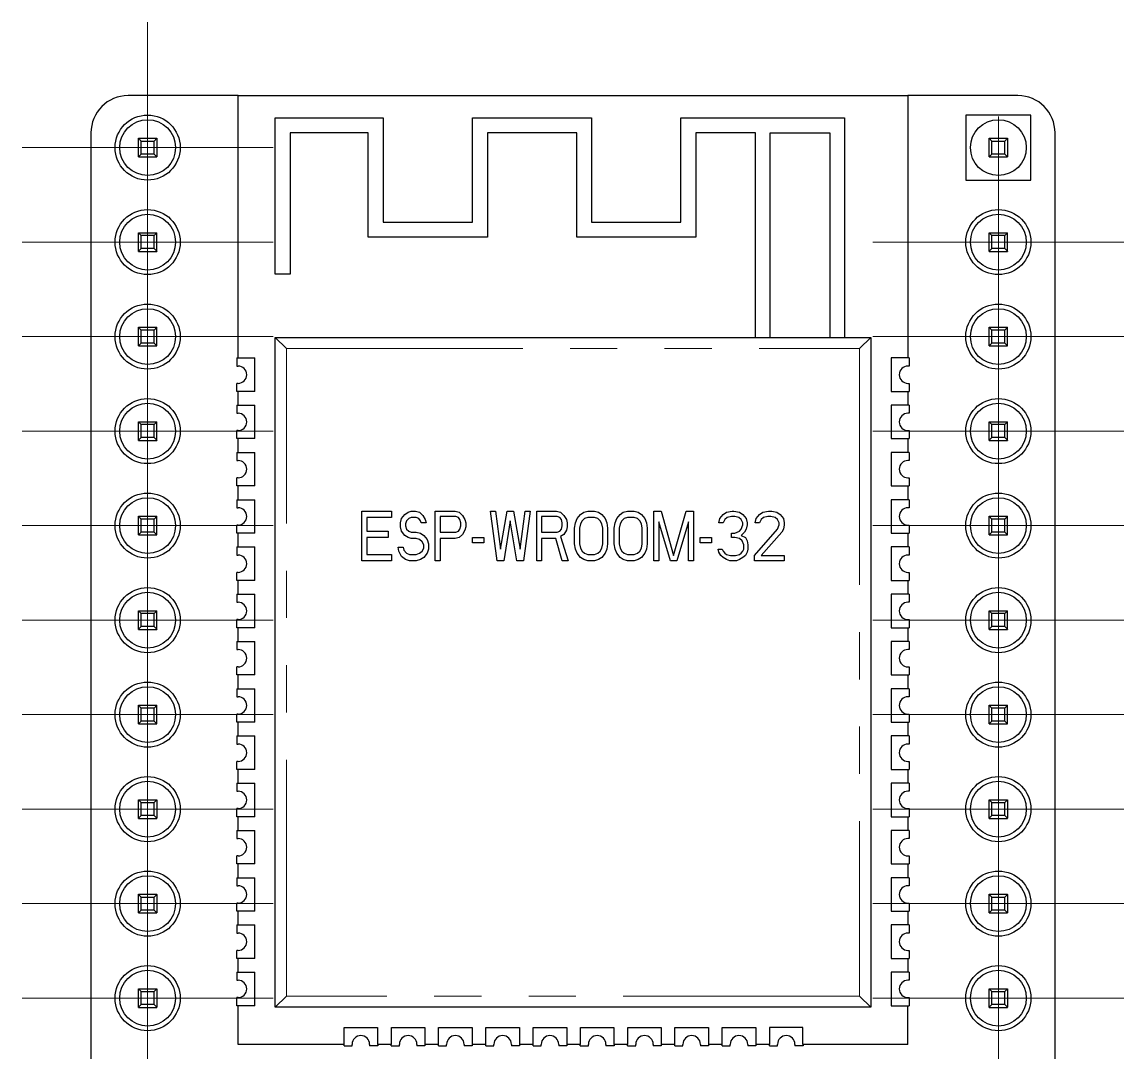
# Model space of a CAD drawing. Header units: millimetres. Extents: x 133.7 to 163.3, y 79.2 to 131.6.
# Drawn here: x 133.69 to 163.31, y 103.93 to 131.63 of the extents above; entities that cross this region are included whole.
import ezdxf

# ---------------------------------------------------------------- set-up
doc = ezdxf.new("R2010")
doc.units = ezdxf.units.MM
doc.linetypes.add('PHANTOM', pattern=[12.7, 6.35, -1.27, 1.27, -1.27, 1.27, -1.27])

# ---------------------------------------------------------------- blocks, each defined once
blk = doc.blocks.new('SW_CENTERMARKSYMBOL_1')
at = {"color": 0, "linetype": 'Continuous', "lineweight": 18}
for p, q in [((0, 2.5), (0, 3.375)), ((0, 0), (0, 2.5)), ((-2.5, 0), (-3.375, 0)), ((0, 0), (-2.5, 0)), ((0, 0), (0, -2.5)), ((0, 0), (2.5, 0)), ((2.5, 0), (3.375, 0)), ((0, -2.5), (0, -3.375))]:
    blk.add_line(p, q, dxfattribs=at)
blk = doc.blocks.new('SW_CENTERMARKSYMBOL_2')
at = {"color": 0, "linetype": 'Continuous', "lineweight": 18}
for p, q in [((0, 2.5), (0, 3.375)), ((0, 0), (0, 2.5)), ((-2.5, 0), (-3.375, 0)), ((0, 0), (-2.5, 0)), ((0, 0), (0, -2.5)), ((0, 0), (2.5, 0)), ((2.5, 0), (3.375, 0)), ((0, -2.5), (0, -3.375))]:
    blk.add_line(p, q, dxfattribs=at)
blk = doc.blocks.new('SW_CENTERMARKSYMBOL_3')
at = {"color": 0, "linetype": 'Continuous', "lineweight": 18}
for p, q in [((0, 2.5), (0, 3.375)), ((0, 0), (0, 2.5)), ((-2.5, 0), (-3.375, 0)), ((0, 0), (-2.5, 0)), ((0, 0), (0, -2.5)), ((0, 0), (2.5, 0)), ((2.5, 0), (3.375, 0)), ((0, -2.5), (0, -3.375))]:
    blk.add_line(p, q, dxfattribs=at)
blk = doc.blocks.new('SW_CENTERMARKSYMBOL_4')
at = {"color": 0, "linetype": 'Continuous', "lineweight": 18}
for p, q in [((0, 2.5), (0, 3.375)), ((0, 0), (0, 2.5)), ((-2.5, 0), (-3.375, 0)), ((0, 0), (-2.5, 0)), ((0, 0), (0, -2.5)), ((0, 0), (2.5, 0)), ((2.5, 0), (3.375, 0)), ((0, -2.5), (0, -3.375))]:
    blk.add_line(p, q, dxfattribs=at)
blk = doc.blocks.new('SW_CENTERMARKSYMBOL_5')
at = {"color": 0, "linetype": 'Continuous', "lineweight": 18}
for p, q in [((0, 2.5), (0, 3.375)), ((0, 0), (0, 2.5)), ((-2.5, 0), (-3.375, 0)), ((0, 0), (-2.5, 0)), ((0, 0), (0, -2.5)), ((0, 0), (2.5, 0)), ((2.5, 0), (3.375, 0)), ((0, -2.5), (0, -3.375))]:
    blk.add_line(p, q, dxfattribs=at)
blk = doc.blocks.new('SW_CENTERMARKSYMBOL_6')
at = {"color": 0, "linetype": 'Continuous', "lineweight": 18}
for p, q in [((0, 2.5), (0, 3.375)), ((0, 0), (0, 2.5)), ((-2.5, 0), (-3.375, 0)), ((0, 0), (-2.5, 0)), ((0, 0), (0, -2.5)), ((0, 0), (2.5, 0)), ((2.5, 0), (3.375, 0)), ((0, -2.5), (0, -3.375))]:
    blk.add_line(p, q, dxfattribs=at)
blk = doc.blocks.new('SW_CENTERMARKSYMBOL_7')
at = {"color": 0, "linetype": 'Continuous', "lineweight": 18}
for p, q in [((0, 2.5), (0, 3.375)), ((0, 0), (0, 2.5)), ((-2.5, 0), (-3.375, 0)), ((0, 0), (-2.5, 0)), ((0, 0), (0, -2.5)), ((0, 0), (2.5, 0)), ((2.5, 0), (3.375, 0)), ((0, -2.5), (0, -3.375))]:
    blk.add_line(p, q, dxfattribs=at)
blk = doc.blocks.new('SW_CENTERMARKSYMBOL_8')
at = {"color": 0, "linetype": 'Continuous', "lineweight": 18}
for p, q in [((0, 2.5), (0, 3.375)), ((0, 0), (0, 2.5)), ((-2.5, 0), (-3.375, 0)), ((0, 0), (-2.5, 0)), ((0, 0), (0, -2.5)), ((0, 0), (2.5, 0)), ((2.5, 0), (3.375, 0)), ((0, -2.5), (0, -3.375))]:
    blk.add_line(p, q, dxfattribs=at)
blk = doc.blocks.new('SW_CENTERMARKSYMBOL_9')
at = {"color": 0, "linetype": 'Continuous', "lineweight": 18}
for p, q in [((0, 2.5), (0, 3.375)), ((0, 0), (0, 2.5)), ((-2.5, 0), (-3.375, 0)), ((0, 0), (-2.5, 0)), ((0, 0), (0, -2.5)), ((0, 0), (2.5, 0)), ((2.5, 0), (3.375, 0)), ((0, -2.5), (0, -3.375))]:
    blk.add_line(p, q, dxfattribs=at)
blk = doc.blocks.new('SW_CENTERMARKSYMBOL_10')
at = {"color": 0, "linetype": 'Continuous', "lineweight": 18}
for p, q in [((0, 2.5), (0, 3.375)), ((0, 0), (0, 2.5)), ((-2.5, 0), (-3.375, 0)), ((0, 0), (-2.5, 0)), ((0, 0), (0, -2.5)), ((0, 0), (2.5, 0)), ((2.5, 0), (3.375, 0)), ((0, -2.5), (0, -3.375))]:
    blk.add_line(p, q, dxfattribs=at)
blk = doc.blocks.new('SW_CENTERMARKSYMBOL_11')
at = {"color": 0, "linetype": 'Continuous', "lineweight": 18}
for p, q in [((0, 2.5), (0, 3.375)), ((0, 0), (0, 2.5)), ((-2.5, 0), (-3.375, 0)), ((0, 0), (-2.5, 0)), ((0, 0), (0, -2.5)), ((0, 0), (2.5, 0)), ((2.5, 0), (3.375, 0)), ((0, -2.5), (0, -3.375))]:
    blk.add_line(p, q, dxfattribs=at)
blk = doc.blocks.new('SW_CENTERMARKSYMBOL_12')
at = {"color": 0, "linetype": 'Continuous', "lineweight": 18}
for p, q in [((0, 2.5), (0, 3.375)), ((0, 0), (0, 2.5)), ((-2.5, 0), (-3.375, 0)), ((0, 0), (-2.5, 0)), ((0, 0), (0, -2.5)), ((0, 0), (2.5, 0)), ((2.5, 0), (3.375, 0)), ((0, -2.5), (0, -3.375))]:
    blk.add_line(p, q, dxfattribs=at)
blk = doc.blocks.new('SW_CENTERMARKSYMBOL_13')
at = {"color": 0, "linetype": 'Continuous', "lineweight": 18}
for p, q in [((0, 2.5), (0, 3.375)), ((0, 0), (0, 2.5)), ((-2.5, 0), (-3.375, 0)), ((0, 0), (-2.5, 0)), ((0, 0), (0, -2.5)), ((0, 0), (2.5, 0)), ((2.5, 0), (3.375, 0)), ((0, -2.5), (0, -3.375))]:
    blk.add_line(p, q, dxfattribs=at)
blk = doc.blocks.new('SW_CENTERMARKSYMBOL_14')
at = {"color": 0, "linetype": 'Continuous', "lineweight": 18}
for p, q in [((0, 2.5), (0, 3.375)), ((0, 0), (0, 2.5)), ((-2.5, 0), (-3.375, 0)), ((0, 0), (-2.5, 0)), ((0, 0), (0, -2.5)), ((0, 0), (2.5, 0)), ((2.5, 0), (3.375, 0)), ((0, -2.5), (0, -3.375))]:
    blk.add_line(p, q, dxfattribs=at)
blk = doc.blocks.new('SW_CENTERMARKSYMBOL_15')
at = {"color": 0, "linetype": 'Continuous', "lineweight": 18}
for p, q in [((0, 2.5), (0, 3.375)), ((0, 0), (0, 2.5)), ((-2.5, 0), (-3.375, 0)), ((0, 0), (-2.5, 0)), ((0, 0), (0, -2.5)), ((0, 0), (2.5, 0)), ((2.5, 0), (3.375, 0)), ((0, -2.5), (0, -3.375))]:
    blk.add_line(p, q, dxfattribs=at)
blk = doc.blocks.new('SW_CENTERMARKSYMBOL_16')
at = {"color": 0, "linetype": 'Continuous', "lineweight": 18}
for p, q in [((0, 2.5), (0, 3.375)), ((0, 0), (0, 2.5)), ((-2.5, 0), (-3.375, 0)), ((0, 0), (-2.5, 0)), ((0, 0), (0, -2.5)), ((0, 0), (2.5, 0)), ((2.5, 0), (3.375, 0)), ((0, -2.5), (0, -3.375))]:
    blk.add_line(p, q, dxfattribs=at)
blk = doc.blocks.new('SW_CENTERMARKSYMBOL_17')
at = {"color": 0, "linetype": 'Continuous', "lineweight": 18}
for p, q in [((0, 2.5), (0, 3.375)), ((0, 0), (0, 2.5)), ((-2.5, 0), (-3.375, 0)), ((0, 0), (-2.5, 0)), ((0, 0), (0, -2.5)), ((0, 0), (2.5, 0)), ((2.5, 0), (3.375, 0)), ((0, -2.5), (0, -3.375))]:
    blk.add_line(p, q, dxfattribs=at)
blk = doc.blocks.new('SW_CENTERMARKSYMBOL_18')
at = {"color": 0, "linetype": 'Continuous', "lineweight": 18}
for p, q in [((0, 2.5), (0, 3.375)), ((0, 0), (0, 2.5)), ((-2.5, 0), (-3.375, 0)), ((0, 0), (-2.5, 0)), ((0, 0), (0, -2.5)), ((0, 0), (2.5, 0)), ((2.5, 0), (3.375, 0)), ((0, -2.5), (0, -3.375))]:
    blk.add_line(p, q, dxfattribs=at)
blk = doc.blocks.new('SW_CENTERMARKSYMBOL_19')
at = {"color": 0, "linetype": 'Continuous', "lineweight": 18}
for p, q in [((0, 2.5), (0, 3.375)), ((0, 0), (0, 2.5)), ((-2.5, 0), (-3.375, 0)), ((0, 0), (-2.5, 0)), ((0, 0), (0, -2.5)), ((0, 0), (2.5, 0)), ((2.5, 0), (3.375, 0)), ((0, -2.5), (0, -3.375))]:
    blk.add_line(p, q, dxfattribs=at)
blk = doc.blocks.new('SW_CENTERMARKSYMBOL_20')
at = {"color": 0, "linetype": 'Continuous', "lineweight": 18}
for p, q in [((0, 2.5), (0, 3.375)), ((0, 0), (0, 2.5)), ((-2.5, 0), (-3.375, 0)), ((0, 0), (-2.5, 0)), ((0, 0), (0, -2.5)), ((0, 0), (2.5, 0)), ((2.5, 0), (3.375, 0)), ((0, -2.5), (0, -3.375))]:
    blk.add_line(p, q, dxfattribs=at)
blk = doc.blocks.new('SW_CENTERMARKSYMBOL_21')
at = {"color": 0, "linetype": 'Continuous', "lineweight": 18}
for p, q in [((0, 2.5), (0, 3.375)), ((0, 0), (0, 2.5)), ((-2.5, 0), (-3.375, 0)), ((0, 0), (-2.5, 0)), ((0, 0), (0, -2.5)), ((0, 0), (2.5, 0)), ((2.5, 0), (3.375, 0)), ((0, -2.5), (0, -3.375))]:
    blk.add_line(p, q, dxfattribs=at)

msp = doc.modelspace()

# ---------------------------------------------------------------- linework, layer by layer
at = {"color": 7, "linetype": 'Continuous', "lineweight": 25}
for p, q in [((139.5, 129.657), (136.546, 129.657)), ((139.5, 129.657), (157.5, 129.657)), ((139.5, 122.607), (139.5, 129.657)), ((160.454, 129.657), (157.5, 129.657)), ((157.5, 129.657), (157.5, 122.607)), ((159.055, 129.135), (159.055, 127.385)), ((160.805, 129.135), (159.055, 129.135)), ((160.805, 127.385), (160.805, 129.135)), ((140.5, 124.857), (140.5, 129.057)), ((140.5, 129.057), (143.4, 129.057)), ((143.4, 129.057), (143.4, 126.257)), ((145.8, 126.257), (145.8, 129.057)), ((145.8, 129.057), (149, 129.057)), ((149, 129.057), (149, 126.257)), ((151.4, 126.257), (151.4, 129.057)), ((151.4, 129.057), (155.8, 129.057)), ((155.8, 129.057), (155.8, 123.157)), ((135.546, 128.657), (135.546, 82.143)), ((136.895, 128.435), (136.82, 128.51)), ((136.82, 128.51), (137.32, 128.51)), ((136.82, 128.013), (136.82, 128.51)), ((137.245, 128.435), (137.32, 128.51)), ((137.32, 128.51), (137.32, 128.013)), ((143, 128.657), (140.9, 128.657)), ((140.9, 128.657), (140.9, 124.857)), ((143, 125.857), (143, 128.657)), ((148.6, 128.657), (146.2, 128.657)), ((146.2, 128.657), (146.2, 125.857)), ((148.6, 125.857), (148.6, 128.657)), ((153.4, 128.657), (151.8, 128.657)), ((151.8, 128.657), (151.8, 125.857)), ((153.4, 123.157), (153.4, 128.657)), ((153.8, 128.657), (155.4, 128.657)), ((153.8, 123.157), (153.8, 128.657)), ((155.4, 128.657), (155.4, 123.157)), ((159.755, 128.435), (159.68, 128.51)), ((159.68, 128.51), (160.18, 128.51)), ((159.68, 128.013), (159.68, 128.51)), ((160.105, 128.435), (160.18, 128.51)), ((160.18, 128.51), (160.18, 128.013)), ((161.454, 82.143), (161.454, 128.657)), ((136.895, 128.435), (137.245, 128.435)), ((136.895, 128.085), (136.895, 128.435)), ((137.245, 128.085), (137.245, 128.435)), ((159.755, 128.085), (159.755, 128.435)), ((159.755, 128.435), (160.105, 128.435)), ((160.105, 128.085), (160.105, 128.435)), ((136.82, 128.013), (136.895, 128.085)), ((136.82, 128.01), (136.82, 128.013)), ((136.82, 128.01), (137.32, 128.01)), ((137.245, 128.085), (136.895, 128.085)), ((137.32, 128.013), (137.245, 128.085)), ((137.32, 128.01), (137.32, 128.013)), ((159.68, 128.013), (159.755, 128.085)), ((159.68, 128.01), (159.68, 128.013)), ((159.68, 128.01), (160.18, 128.01)), ((160.105, 128.085), (159.755, 128.085)), ((160.18, 128.013), (160.105, 128.085)), ((160.18, 128.01), (160.18, 128.013)), ((159.055, 127.385), (160.805, 127.385)), ((143.4, 126.257), (145.8, 126.257)), ((149, 126.257), (151.4, 126.257)), ((136.895, 125.895), (136.82, 125.97)), ((136.82, 125.97), (137.32, 125.97)), ((136.82, 125.473), (136.82, 125.97)), ((137.245, 125.895), (136.895, 125.895)), ((136.895, 125.545), (136.895, 125.895)), ((137.32, 125.97), (137.245, 125.895)), ((137.245, 125.545), (137.245, 125.895)), ((137.32, 125.473), (137.32, 125.97)), ((146.2, 125.857), (143, 125.857)), ((151.8, 125.857), (148.6, 125.857)), ((159.755, 125.895), (159.68, 125.97)), ((159.68, 125.473), (159.68, 125.97)), ((159.68, 125.97), (160.18, 125.97)), ((159.755, 125.545), (159.755, 125.895)), ((160.105, 125.895), (159.755, 125.895)), ((160.18, 125.97), (160.105, 125.895)), ((160.105, 125.545), (160.105, 125.895)), ((160.18, 125.473), (160.18, 125.97)), ((136.895, 125.545), (136.82, 125.473)), ((136.82, 125.47), (136.82, 125.473)), ((136.82, 125.47), (137.32, 125.47)), ((137.245, 125.545), (136.895, 125.545)), ((137.32, 125.473), (137.245, 125.545)), ((137.32, 125.473), (137.32, 125.47)), ((159.755, 125.545), (159.68, 125.473)), ((159.68, 125.47), (159.68, 125.473)), ((159.68, 125.47), (160.18, 125.47)), ((160.105, 125.545), (159.755, 125.545)), ((160.18, 125.473), (160.105, 125.545)), ((160.18, 125.473), (160.18, 125.47)), ((140.9, 124.857), (140.5, 124.857)), ((136.895, 123.355), (136.82, 123.43)), ((136.82, 123.43), (137.32, 123.43)), ((136.82, 122.933), (136.82, 123.43)), ((137.245, 123.355), (136.895, 123.355)), ((136.895, 123.005), (136.895, 123.355)), ((137.32, 123.43), (137.245, 123.355)), ((137.245, 123.005), (137.245, 123.355)), ((137.32, 122.933), (137.32, 123.43)), ((159.755, 123.355), (159.68, 123.43)), ((159.68, 122.933), (159.68, 123.43)), ((159.68, 123.43), (160.18, 123.43)), ((160.105, 123.355), (159.755, 123.355)), ((159.755, 123.005), (159.755, 123.355)), ((160.18, 123.43), (160.105, 123.355)), ((160.105, 123.005), (160.105, 123.355)), ((160.18, 122.933), (160.18, 123.43)), ((136.895, 123.005), (136.82, 122.933)), ((136.82, 122.93), (136.82, 122.933)), ((136.82, 122.93), (137.32, 122.93)), ((137.245, 123.005), (136.895, 123.005)), ((137.32, 122.933), (137.245, 123.005)), ((137.32, 122.933), (137.32, 122.93)), ((140.5, 105.157), (140.5, 123.157)), ((140.5, 123.157), (140.8, 122.857)), ((140.5, 123.157), (156.5, 123.157)), ((156.2, 122.857), (156.5, 123.157)), ((156.5, 123.157), (156.5, 105.157)), ((159.755, 123.005), (159.68, 122.933)), ((159.68, 122.93), (159.68, 122.933)), ((159.68, 122.93), (160.18, 122.93)), ((160.105, 123.005), (159.755, 123.005)), ((160.18, 122.933), (160.105, 123.005)), ((160.18, 122.933), (160.18, 122.93)), ((139.465, 122.607), (139.465, 122.389)), ((139.465, 122.607), (139.95, 122.607)), ((139.95, 121.707), (139.95, 122.607)), ((157.05, 122.607), (157.05, 121.707)), ((157.535, 122.607), (157.05, 122.607)), ((157.535, 122.607), (157.535, 122.389)), ((139.465, 122.389), (139.5, 122.389)), ((157.535, 122.389), (157.5, 122.389)), ((139.5, 121.924), (139.465, 121.924)), ((139.465, 121.707), (139.465, 121.924)), ((139.95, 121.707), (139.465, 121.707)), ((139.5, 121.337), (139.5, 121.707)), ((157.05, 121.707), (157.535, 121.707)), ((157.5, 121.924), (157.535, 121.924)), ((157.5, 121.707), (157.5, 121.337)), ((157.535, 121.924), (157.535, 121.707)), ((139.465, 121.337), (139.465, 121.12)), ((139.465, 121.337), (139.95, 121.337)), ((139.465, 121.12), (139.5, 121.12)), ((139.95, 120.437), (139.95, 121.337)), ((157.05, 121.337), (157.05, 120.437)), ((157.535, 121.337), (157.05, 121.337)), ((157.535, 121.12), (157.5, 121.12)), ((157.535, 121.337), (157.535, 121.12)), ((136.895, 120.815), (136.82, 120.89)), ((136.82, 120.89), (137.32, 120.89)), ((136.82, 120.393), (136.82, 120.89)), ((137.245, 120.815), (136.895, 120.815)), ((136.895, 120.465), (136.895, 120.815)), ((137.32, 120.89), (137.245, 120.815)), ((137.245, 120.465), (137.245, 120.815)), ((137.32, 120.393), (137.32, 120.89)), ((159.755, 120.815), (159.68, 120.89)), ((159.68, 120.89), (160.18, 120.89)), ((159.68, 120.393), (159.68, 120.89)), ((160.105, 120.815), (159.755, 120.815)), ((159.755, 120.465), (159.755, 120.815)), ((160.18, 120.89), (160.105, 120.815)), ((160.105, 120.465), (160.105, 120.815)), ((160.18, 120.393), (160.18, 120.89)), ((139.5, 120.654), (139.465, 120.654)), ((139.465, 120.437), (139.465, 120.654)), ((157.5, 120.654), (157.535, 120.654)), ((157.535, 120.654), (157.535, 120.437)), ((136.895, 120.465), (136.82, 120.393)), ((136.82, 120.39), (136.82, 120.393)), ((136.82, 120.39), (137.32, 120.39)), ((137.245, 120.465), (136.895, 120.465)), ((137.32, 120.393), (137.245, 120.465)), ((137.32, 120.393), (137.32, 120.39)), ((139.95, 120.437), (139.465, 120.437)), ((139.5, 120.067), (139.5, 120.437)), ((157.05, 120.437), (157.535, 120.437)), ((157.5, 120.437), (157.5, 120.067)), ((159.755, 120.465), (159.68, 120.393)), ((159.68, 120.39), (159.68, 120.393)), ((159.68, 120.39), (160.18, 120.39)), ((160.105, 120.465), (159.755, 120.465)), ((160.18, 120.393), (160.105, 120.465)), ((160.18, 120.393), (160.18, 120.39)), ((139.465, 120.067), (139.465, 119.85)), ((139.465, 120.067), (139.95, 120.067)), ((139.95, 119.167), (139.95, 120.067)), ((157.05, 120.067), (157.05, 119.167)), ((157.535, 120.067), (157.05, 120.067)), ((157.535, 120.067), (157.535, 119.85)), ((139.465, 119.85), (139.5, 119.85)), ((157.535, 119.85), (157.5, 119.85)), ((139.5, 119.385), (139.465, 119.385)), ((139.465, 119.167), (139.465, 119.385)), ((157.5, 119.385), (157.535, 119.385)), ((157.535, 119.385), (157.535, 119.167)), ((139.95, 119.167), (139.465, 119.167)), ((139.5, 118.797), (139.5, 119.167)), ((157.05, 119.167), (157.535, 119.167)), ((157.5, 119.167), (157.5, 118.797)), ((139.465, 118.797), (139.95, 118.797)), ((139.465, 118.797), (139.465, 118.579)), ((139.95, 117.897), (139.95, 118.797)), ((157.05, 118.797), (157.05, 117.897)), ((157.535, 118.797), (157.05, 118.797)), ((157.535, 118.797), (157.535, 118.579)), ((139.465, 118.579), (139.5, 118.579)), ((142.825, 118.487), (143.623, 118.487)), ((142.825, 117.157), (142.825, 118.487)), ((143.623, 118.487), (143.623, 118.317)), ((143.978, 118.402), (144.067, 118.459)), ((144.067, 118.459), (144.155, 118.487)), ((144.155, 118.487), (144.266, 118.487)), ((144.266, 118.487), (144.377, 118.459)), ((144.377, 118.459), (144.466, 118.374)), ((144.798, 118.487), (145.33, 118.487)), ((144.798, 117.157), (144.798, 118.487)), ((145.33, 118.487), (145.441, 118.459)), ((145.441, 118.459), (145.53, 118.374)), ((146.283, 118.487), (146.416, 118.487)), ((146.461, 117.157), (146.283, 118.487)), ((146.416, 118.487), (146.549, 117.468)), ((146.549, 117.468), (146.727, 118.487)), ((146.727, 118.487), (146.904, 118.487)), ((146.904, 118.487), (147.081, 117.468)), ((147.081, 117.468), (147.214, 118.487)), ((147.347, 118.487), (147.17, 117.157)), ((147.214, 118.487), (147.347, 118.487)), ((147.525, 118.487), (148.057, 118.487)), ((147.525, 117.157), (147.525, 118.487)), ((148.057, 118.487), (148.168, 118.459)), ((148.168, 118.459), (148.256, 118.374)), ((148.7, 118.402), (148.788, 118.459)), ((148.788, 118.459), (148.899, 118.487)), ((148.899, 118.487), (149.076, 118.487)), ((149.076, 118.487), (149.187, 118.459)), ((149.187, 118.459), (149.276, 118.402)), ((149.764, 118.402), (149.852, 118.459)), ((149.852, 118.459), (149.963, 118.487)), ((149.963, 118.487), (150.14, 118.487)), ((150.14, 118.487), (150.251, 118.459)), ((150.251, 118.459), (150.34, 118.402)), ((150.672, 118.487), (150.872, 118.487)), ((150.672, 117.157), (150.672, 118.487)), ((150.872, 118.487), (151.204, 117.298)), ((151.204, 117.298), (151.537, 118.487)), ((151.537, 118.487), (151.736, 118.487)), ((151.736, 118.487), (151.736, 117.157)), ((152.534, 118.402), (152.623, 118.459)), ((152.623, 118.459), (152.778, 118.487)), ((152.778, 118.487), (152.822, 118.487)), ((152.822, 118.487), (152.978, 118.459)), ((152.978, 118.459), (153.066, 118.402)), ((153.51, 118.402), (153.598, 118.459)), ((153.598, 118.459), (153.753, 118.487)), ((153.753, 118.487), (153.842, 118.487)), ((153.842, 118.487), (153.975, 118.459)), ((153.975, 118.459), (154.064, 118.402)), ((157.535, 118.579), (157.5, 118.579)), ((136.895, 118.275), (136.82, 118.35)), ((136.82, 117.853), (136.82, 118.35)), ((136.82, 118.35), (137.32, 118.35)), ((136.895, 117.925), (136.895, 118.275)), ((137.245, 118.275), (136.895, 118.275)), ((137.32, 118.35), (137.245, 118.275)), ((137.245, 117.925), (137.245, 118.275)), ((137.32, 117.853), (137.32, 118.35)), ((142.958, 118.317), (142.958, 117.949)), ((143.623, 118.317), (142.958, 118.317)), ((143.867, 118.176), (143.889, 118.289)), ((143.867, 118.063), (143.867, 118.176)), ((143.889, 118.289), (143.978, 118.402)), ((144.022, 118.232), (144, 118.147)), ((144, 118.147), (144, 118.091)), ((144.089, 118.289), (144.022, 118.232)), ((144.155, 118.317), (144.089, 118.289)), ((144.288, 118.317), (144.155, 118.317)), ((144.355, 118.289), (144.288, 118.317)), ((144.399, 118.232), (144.355, 118.289)), ((144.421, 118.176), (144.399, 118.232)), ((144.554, 118.176), (144.421, 118.176)), ((144.466, 118.374), (144.532, 118.261)), ((144.532, 118.261), (144.554, 118.176)), ((145.352, 118.346), (144.931, 118.346)), ((144.931, 118.346), (144.931, 117.921)), ((145.419, 118.317), (145.352, 118.346)), ((145.463, 118.261), (145.419, 118.317)), ((145.485, 118.176), (145.463, 118.261)), ((145.485, 118.091), (145.485, 118.176)), ((145.53, 118.374), (145.596, 118.261)), ((145.596, 118.261), (145.618, 118.176)), ((145.618, 118.176), (145.618, 118.063)), ((146.815, 118.232), (146.638, 117.157)), ((146.993, 117.157), (146.815, 118.232)), ((148.079, 118.346), (147.658, 118.346)), ((147.658, 118.346), (147.658, 117.921)), ((148.145, 118.317), (148.079, 118.346)), ((148.19, 118.261), (148.145, 118.317)), ((148.212, 118.176), (148.19, 118.261)), ((148.212, 118.091), (148.212, 118.176)), ((148.256, 118.374), (148.323, 118.261)), ((148.323, 118.261), (148.345, 118.176)), ((148.345, 118.176), (148.345, 118.063)), ((148.544, 118.034), (148.567, 118.176)), ((148.567, 118.176), (148.611, 118.289)), ((148.611, 118.289), (148.7, 118.402)), ((148.7, 118.147), (148.677, 118.034)), ((148.744, 118.232), (148.7, 118.147)), ((148.81, 118.289), (148.744, 118.232)), ((148.899, 118.317), (148.81, 118.289)), ((149.076, 118.317), (148.899, 118.317)), ((149.165, 118.289), (149.076, 118.317)), ((149.232, 118.232), (149.165, 118.289)), ((149.276, 118.147), (149.232, 118.232)), ((149.276, 118.402), (149.365, 118.289)), ((149.298, 118.034), (149.276, 118.147)), ((149.365, 118.289), (149.409, 118.176)), ((149.409, 118.176), (149.431, 118.034)), ((149.608, 118.034), (149.631, 118.176)), ((149.631, 118.176), (149.675, 118.289)), ((149.675, 118.289), (149.764, 118.402)), ((149.764, 118.147), (149.741, 118.034)), ((149.808, 118.232), (149.764, 118.147)), ((149.874, 118.289), (149.808, 118.232)), ((149.963, 118.317), (149.874, 118.289)), ((150.14, 118.317), (149.963, 118.317)), ((150.229, 118.289), (150.14, 118.317)), ((150.296, 118.232), (150.229, 118.289)), ((150.34, 118.147), (150.296, 118.232)), ((150.34, 118.402), (150.429, 118.289)), ((150.362, 118.034), (150.34, 118.147)), ((150.429, 118.289), (150.473, 118.176)), ((150.473, 118.176), (150.495, 118.034)), ((151.116, 117.157), (150.805, 118.204)), ((150.805, 118.204), (150.805, 117.157)), ((151.603, 118.204), (151.293, 117.157)), ((151.603, 117.157), (151.603, 118.204)), ((152.423, 118.176), (152.446, 118.289)), ((152.534, 118.176), (152.423, 118.176)), ((152.446, 118.289), (152.534, 118.402)), ((152.579, 118.261), (152.534, 118.176)), ((152.645, 118.317), (152.579, 118.261)), ((152.756, 118.346), (152.645, 118.317)), ((152.845, 118.346), (152.756, 118.346)), ((152.955, 118.317), (152.845, 118.346)), ((153.022, 118.261), (152.955, 118.317)), ((153.066, 118.176), (153.022, 118.261)), ((153.066, 118.402), (153.155, 118.289)), ((153.066, 118.119), (153.066, 118.176)), ((153.155, 118.289), (153.177, 118.176)), ((153.177, 118.176), (153.177, 118.119)), ((153.399, 118.176), (153.421, 118.289)), ((153.51, 118.176), (153.399, 118.176)), ((153.421, 118.289), (153.51, 118.402)), ((153.554, 118.261), (153.51, 118.176)), ((153.62, 118.317), (153.554, 118.261)), ((153.731, 118.346), (153.62, 118.317)), ((153.82, 118.346), (153.731, 118.346)), ((153.931, 118.317), (153.82, 118.346)), ((153.997, 118.261), (153.931, 118.317)), ((154.042, 118.176), (153.997, 118.261)), ((154.042, 118.119), (154.042, 118.176)), ((154.064, 118.402), (154.152, 118.289)), ((154.152, 118.289), (154.175, 118.176)), ((154.175, 118.176), (154.175, 118.119)), ((159.755, 118.275), (159.68, 118.35)), ((159.68, 117.853), (159.68, 118.35)), ((159.68, 118.35), (160.18, 118.35)), ((160.105, 118.275), (159.755, 118.275)), ((159.755, 117.925), (159.755, 118.275)), ((160.18, 118.35), (160.105, 118.275)), ((160.105, 117.925), (160.105, 118.275)), ((160.18, 117.853), (160.18, 118.35)), ((136.895, 117.925), (136.82, 117.853)), ((136.82, 117.85), (136.82, 117.853)), ((136.82, 117.85), (137.32, 117.85)), ((137.245, 117.925), (136.895, 117.925)), ((137.32, 117.853), (137.245, 117.925)), ((137.32, 117.853), (137.32, 117.85)), ((139.5, 118.115), (139.465, 118.115)), ((139.465, 117.897), (139.465, 118.115)), ((139.95, 117.897), (139.465, 117.897)), ((139.5, 117.527), (139.5, 117.897)), ((142.958, 117.949), (143.535, 117.949)), ((143.535, 117.949), (143.535, 117.78)), ((143.889, 117.949), (143.867, 118.063)), ((143.978, 117.836), (143.889, 117.949)), ((144, 118.091), (144.022, 118.006)), ((144.022, 118.006), (144.089, 117.949)), ((144.089, 117.949), (144.155, 117.921)), ((144.155, 117.921), (144.288, 117.921)), ((144.288, 117.921), (144.399, 117.893)), ((144.399, 117.893), (144.488, 117.836)), ((144.931, 117.921), (145.352, 117.921)), ((145.352, 117.921), (145.419, 117.949)), ((145.419, 117.949), (145.463, 118.006)), ((145.53, 117.864), (145.441, 117.78)), ((145.463, 118.006), (145.485, 118.091)), ((145.596, 117.978), (145.53, 117.864)), ((145.618, 118.063), (145.596, 117.978)), ((147.658, 117.921), (148.079, 117.921)), ((148.079, 117.921), (148.145, 117.949)), ((148.145, 117.949), (148.19, 118.006)), ((148.256, 117.864), (148.168, 117.808)), ((148.19, 118.006), (148.212, 118.091)), ((148.323, 117.978), (148.256, 117.864)), ((148.345, 118.063), (148.323, 117.978)), ((148.544, 117.61), (148.544, 118.034)), ((148.677, 118.034), (148.677, 117.61)), ((149.298, 117.61), (149.298, 118.034)), ((149.431, 118.034), (149.431, 117.61)), ((149.608, 117.61), (149.608, 118.034)), ((149.741, 118.034), (149.741, 117.61)), ((150.362, 117.61), (150.362, 118.034)), ((150.495, 118.034), (150.495, 117.61)), ((152.756, 117.893), (152.845, 117.893)), ((152.756, 117.78), (152.756, 117.893)), ((152.845, 117.893), (152.978, 117.949)), ((152.978, 117.949), (153.022, 118.006)), ((153.022, 118.006), (153.066, 118.119)), ((153.111, 117.921), (153.022, 117.836)), ((153.155, 118.006), (153.111, 117.921)), ((153.177, 118.119), (153.155, 118.006)), ((153.377, 117.298), (153.997, 118.006)), ((154.108, 117.921), (153.554, 117.298)), ((153.997, 118.006), (154.042, 118.119)), ((154.152, 118.006), (154.108, 117.921)), ((154.175, 118.119), (154.152, 118.006)), ((157.05, 117.897), (157.535, 117.897)), ((157.5, 118.115), (157.535, 118.115)), ((157.5, 117.897), (157.5, 117.527)), ((157.535, 118.115), (157.535, 117.897)), ((159.755, 117.925), (159.68, 117.853)), ((159.68, 117.85), (159.68, 117.853)), ((159.68, 117.85), (160.18, 117.85)), ((160.105, 117.925), (159.755, 117.925)), ((160.18, 117.853), (160.105, 117.925)), ((160.18, 117.853), (160.18, 117.85)), ((142.958, 117.78), (142.958, 117.327)), ((143.535, 117.78), (142.958, 117.78)), ((144.067, 117.78), (143.978, 117.836)), ((144.155, 117.751), (144.067, 117.78)), ((144.288, 117.751), (144.155, 117.751)), ((144.377, 117.723), (144.288, 117.751)), ((144.444, 117.666), (144.377, 117.723)), ((144.488, 117.581), (144.444, 117.666)), ((144.488, 117.836), (144.577, 117.723)), ((144.488, 117.497), (144.488, 117.581)), ((144.577, 117.723), (144.621, 117.61)), ((144.621, 117.61), (144.621, 117.468)), ((144.931, 117.751), (144.931, 117.157)), ((145.33, 117.751), (144.931, 117.751)), ((145.441, 117.78), (145.33, 117.751)), ((145.796, 117.78), (146.106, 117.78)), ((145.796, 117.638), (145.796, 117.78)), ((146.106, 117.638), (145.796, 117.638)), ((146.106, 117.78), (146.106, 117.638)), ((148.035, 117.751), (147.658, 117.751)), ((147.658, 117.751), (147.658, 117.157)), ((148.212, 117.157), (148.035, 117.751)), ((148.168, 117.808), (148.367, 117.157)), ((148.567, 117.468), (148.544, 117.61)), ((148.677, 117.61), (148.7, 117.497)), ((149.276, 117.497), (149.298, 117.61)), ((149.431, 117.61), (149.409, 117.468)), ((149.631, 117.468), (149.608, 117.61)), ((149.741, 117.61), (149.764, 117.497)), ((150.34, 117.497), (150.362, 117.61)), ((150.495, 117.61), (150.473, 117.468)), ((151.914, 117.78), (152.224, 117.78)), ((151.914, 117.638), (151.914, 117.78)), ((152.224, 117.638), (151.914, 117.638)), ((152.224, 117.78), (152.224, 117.638)), ((152.845, 117.78), (152.756, 117.78)), ((152.978, 117.751), (152.845, 117.78)), ((153.044, 117.695), (152.978, 117.751)), ((153.022, 117.836), (153.133, 117.78)), ((153.088, 117.581), (153.044, 117.695)), ((153.088, 117.468), (153.088, 117.581)), ((153.133, 117.78), (153.177, 117.695)), ((153.177, 117.695), (153.199, 117.581)), ((153.199, 117.581), (153.199, 117.468)), ((139.465, 117.527), (139.465, 117.309)), ((139.465, 117.527), (139.95, 117.527)), ((139.465, 117.309), (139.5, 117.309)), ((139.95, 116.627), (139.95, 117.527)), ((142.958, 117.327), (143.623, 117.327)), ((143.623, 117.327), (143.623, 117.157)), ((143.801, 117.525), (143.934, 117.525)), ((143.823, 117.412), (143.801, 117.525)), ((143.889, 117.27), (143.823, 117.412)), ((144, 117.185), (143.889, 117.27)), ((143.934, 117.525), (143.956, 117.44)), ((143.956, 117.44), (144.022, 117.355)), ((144.022, 117.355), (144.111, 117.327)), ((144.111, 117.327), (144.288, 117.327)), ((144.288, 117.327), (144.377, 117.355)), ((144.377, 117.355), (144.444, 117.412)), ((144.444, 117.412), (144.488, 117.497)), ((144.577, 117.355), (144.488, 117.242)), ((144.621, 117.468), (144.577, 117.355)), ((148.611, 117.355), (148.567, 117.468)), ((148.7, 117.242), (148.611, 117.355)), ((148.7, 117.497), (148.744, 117.412)), ((148.744, 117.412), (148.81, 117.355)), ((148.81, 117.355), (148.899, 117.327)), ((148.899, 117.327), (149.076, 117.327)), ((149.076, 117.327), (149.165, 117.355)), ((149.165, 117.355), (149.232, 117.412)), ((149.232, 117.412), (149.276, 117.497)), ((149.365, 117.355), (149.276, 117.242)), ((149.409, 117.468), (149.365, 117.355)), ((149.675, 117.355), (149.631, 117.468)), ((149.764, 117.242), (149.675, 117.355)), ((149.764, 117.497), (149.808, 117.412)), ((149.808, 117.412), (149.874, 117.355)), ((149.874, 117.355), (149.963, 117.327)), ((149.963, 117.327), (150.14, 117.327)), ((150.14, 117.327), (150.229, 117.355)), ((150.229, 117.355), (150.296, 117.412)), ((150.296, 117.412), (150.34, 117.497)), ((150.429, 117.355), (150.34, 117.242)), ((150.473, 117.468), (150.429, 117.355)), ((152.401, 117.468), (152.512, 117.468)), ((152.423, 117.383), (152.401, 117.468)), ((152.468, 117.298), (152.423, 117.383)), ((152.534, 117.242), (152.468, 117.298)), ((152.512, 117.468), (152.534, 117.412)), ((152.534, 117.412), (152.579, 117.355)), ((152.579, 117.355), (152.623, 117.327)), ((152.623, 117.327), (152.734, 117.298)), ((152.734, 117.298), (152.867, 117.298)), ((152.867, 117.298), (152.978, 117.327)), ((152.978, 117.327), (153.022, 117.355)), ((153.022, 117.355), (153.066, 117.412)), ((153.066, 117.412), (153.088, 117.468)), ((153.133, 117.298), (153.066, 117.242)), ((153.177, 117.383), (153.133, 117.298)), ((153.199, 117.468), (153.177, 117.383)), ((153.377, 117.157), (153.377, 117.298)), ((153.554, 117.298), (154.175, 117.298)), ((154.175, 117.298), (154.175, 117.157)), ((157.05, 117.527), (157.05, 116.627)), ((157.535, 117.527), (157.05, 117.527)), ((157.535, 117.309), (157.5, 117.309)), ((157.535, 117.527), (157.535, 117.309)), ((143.623, 117.157), (142.825, 117.157)), ((144.111, 117.157), (144, 117.185)), ((144.288, 117.157), (144.111, 117.157)), ((144.399, 117.185), (144.288, 117.157)), ((144.488, 117.242), (144.399, 117.185)), ((144.931, 117.157), (144.798, 117.157)), ((146.638, 117.157), (146.461, 117.157)), ((147.17, 117.157), (146.993, 117.157)), ((147.658, 117.157), (147.525, 117.157)), ((148.367, 117.157), (148.212, 117.157)), ((148.788, 117.185), (148.7, 117.242)), ((148.899, 117.157), (148.788, 117.185)), ((149.076, 117.157), (148.899, 117.157)), ((149.187, 117.185), (149.076, 117.157)), ((149.276, 117.242), (149.187, 117.185)), ((149.852, 117.185), (149.764, 117.242)), ((149.963, 117.157), (149.852, 117.185)), ((150.14, 117.157), (149.963, 117.157)), ((150.251, 117.185), (150.14, 117.157)), ((150.34, 117.242), (150.251, 117.185)), ((150.805, 117.157), (150.672, 117.157)), ((151.293, 117.157), (151.116, 117.157)), ((151.736, 117.157), (151.603, 117.157)), ((152.623, 117.185), (152.534, 117.242)), ((152.712, 117.157), (152.623, 117.185)), ((152.889, 117.157), (152.712, 117.157)), ((152.978, 117.185), (152.889, 117.157)), ((153.066, 117.242), (152.978, 117.185)), ((154.175, 117.157), (153.377, 117.157)), ((139.5, 116.844), (139.465, 116.844)), ((139.465, 116.627), (139.465, 116.844)), ((157.5, 116.844), (157.535, 116.844)), ((157.535, 116.844), (157.535, 116.627)), ((139.95, 116.627), (139.465, 116.627)), ((139.5, 116.257), (139.5, 116.627)), ((157.05, 116.627), (157.535, 116.627)), ((157.5, 116.627), (157.5, 116.257)), ((139.465, 116.257), (139.465, 116.04)), ((139.465, 116.257), (139.95, 116.257)), ((139.95, 115.357), (139.95, 116.257)), ((157.05, 116.257), (157.05, 115.357)), ((157.535, 116.257), (157.05, 116.257)), ((157.535, 116.257), (157.535, 116.04)), ((136.895, 115.735), (136.82, 115.81)), ((136.82, 115.313), (136.82, 115.81)), ((136.82, 115.81), (137.32, 115.81)), ((137.32, 115.81), (137.245, 115.735)), ((137.32, 115.313), (137.32, 115.81)), ((139.465, 116.04), (139.5, 116.04)), ((157.535, 116.04), (157.5, 116.04)), ((159.755, 115.735), (159.68, 115.81)), ((159.68, 115.313), (159.68, 115.81)), ((159.68, 115.81), (160.18, 115.81)), ((160.18, 115.81), (160.105, 115.735)), ((160.18, 115.313), (160.18, 115.81)), ((136.895, 115.385), (136.895, 115.735)), ((137.245, 115.735), (136.895, 115.735)), ((137.245, 115.385), (137.245, 115.735)), ((139.5, 115.575), (139.465, 115.575)), ((139.465, 115.357), (139.465, 115.575)), ((157.5, 115.575), (157.535, 115.575)), ((157.535, 115.575), (157.535, 115.357)), ((160.105, 115.735), (159.755, 115.735)), ((159.755, 115.385), (159.755, 115.735)), ((160.105, 115.385), (160.105, 115.735)), ((136.895, 115.385), (136.82, 115.313)), ((136.82, 115.31), (136.82, 115.313)), ((136.82, 115.31), (137.32, 115.31)), ((137.245, 115.385), (136.895, 115.385)), ((137.32, 115.313), (137.245, 115.385)), ((137.32, 115.313), (137.32, 115.31)), ((139.95, 115.357), (139.465, 115.357)), ((139.5, 114.987), (139.5, 115.357)), ((157.05, 115.357), (157.535, 115.357)), ((157.5, 115.357), (157.5, 114.987)), ((159.755, 115.385), (159.68, 115.313)), ((159.68, 115.31), (159.68, 115.313)), ((159.68, 115.31), (160.18, 115.31)), ((160.105, 115.385), (159.755, 115.385)), ((160.18, 115.313), (160.105, 115.385)), ((160.18, 115.313), (160.18, 115.31)), ((139.465, 114.987), (139.95, 114.987)), ((139.465, 114.987), (139.465, 114.769)), ((139.95, 114.087), (139.95, 114.987)), ((157.05, 114.987), (157.05, 114.087)), ((157.535, 114.987), (157.05, 114.987)), ((157.535, 114.987), (157.535, 114.769)), ((139.465, 114.769), (139.5, 114.769)), ((157.535, 114.769), (157.5, 114.769)), ((139.5, 114.305), (139.465, 114.305)), ((139.465, 114.087), (139.465, 114.305)), ((157.5, 114.305), (157.535, 114.305)), ((157.535, 114.305), (157.535, 114.087)), ((139.95, 114.087), (139.465, 114.087)), ((139.5, 113.717), (139.5, 114.087)), ((157.05, 114.087), (157.535, 114.087)), ((157.5, 114.087), (157.5, 113.717)), ((139.465, 113.717), (139.95, 113.717)), ((139.465, 113.717), (139.465, 113.499)), ((139.95, 112.817), (139.95, 113.717)), ((157.05, 113.717), (157.05, 112.817)), ((157.535, 113.717), (157.05, 113.717)), ((157.535, 113.717), (157.535, 113.499)), ((139.465, 113.499), (139.5, 113.499)), ((157.535, 113.499), (157.5, 113.499)), ((136.895, 113.195), (136.82, 113.27)), ((136.82, 112.773), (136.82, 113.27)), ((136.82, 113.27), (137.32, 113.27)), ((136.895, 112.845), (136.895, 113.195)), ((137.245, 113.195), (136.895, 113.195)), ((137.32, 113.27), (137.245, 113.195)), ((137.245, 112.845), (137.245, 113.195)), ((137.32, 112.773), (137.32, 113.27)), ((159.755, 113.195), (159.68, 113.27)), ((159.68, 112.773), (159.68, 113.27)), ((159.68, 113.27), (160.18, 113.27)), ((159.755, 112.845), (159.755, 113.195)), ((160.105, 113.195), (159.755, 113.195)), ((160.18, 113.27), (160.105, 113.195)), ((160.105, 112.845), (160.105, 113.195)), ((160.18, 112.773), (160.18, 113.27)), ((136.895, 112.845), (136.82, 112.773)), ((137.245, 112.845), (136.895, 112.845)), ((137.32, 112.773), (137.245, 112.845)), ((139.5, 113.034), (139.465, 113.034)), ((139.465, 112.817), (139.465, 113.034)), ((139.95, 112.817), (139.465, 112.817)), ((139.5, 112.447), (139.5, 112.817)), ((157.05, 112.817), (157.535, 112.817)), ((157.5, 113.034), (157.535, 113.034)), ((157.5, 112.817), (157.5, 112.447)), ((157.535, 113.034), (157.535, 112.817)), ((159.755, 112.845), (159.68, 112.773)), ((160.105, 112.845), (159.755, 112.845)), ((160.18, 112.773), (160.105, 112.845)), ((136.82, 112.77), (136.82, 112.773)), ((136.82, 112.77), (137.32, 112.77)), ((137.32, 112.773), (137.32, 112.77)), ((159.68, 112.77), (159.68, 112.773)), ((159.68, 112.77), (160.18, 112.77)), ((160.18, 112.773), (160.18, 112.77)), ((139.465, 112.447), (139.95, 112.447)), ((139.465, 112.447), (139.465, 112.23)), ((139.465, 112.23), (139.5, 112.23)), ((139.95, 111.547), (139.95, 112.447)), ((157.05, 112.447), (157.05, 111.547)), ((157.535, 112.447), (157.05, 112.447)), ((157.535, 112.23), (157.5, 112.23)), ((157.535, 112.447), (157.535, 112.23)), ((139.5, 111.764), (139.465, 111.764)), ((139.465, 111.547), (139.465, 111.764)), ((157.5, 111.764), (157.535, 111.764)), ((157.535, 111.764), (157.535, 111.547)), ((139.95, 111.547), (139.465, 111.547)), ((139.5, 111.177), (139.5, 111.547)), ((157.05, 111.547), (157.535, 111.547)), ((157.5, 111.547), (157.5, 111.177)), ((139.465, 111.177), (139.95, 111.177)), ((139.465, 111.177), (139.465, 110.96)), ((139.95, 110.277), (139.95, 111.177)), ((157.05, 111.177), (157.05, 110.277)), ((157.535, 111.177), (157.05, 111.177)), ((157.535, 111.177), (157.535, 110.96)), ((139.465, 110.96), (139.5, 110.96)), ((157.535, 110.96), (157.5, 110.96)), ((136.82, 110.727), (136.82, 110.73)), ((136.82, 110.73), (137.32, 110.73)), ((136.82, 110.727), (136.895, 110.655)), ((136.82, 110.233), (136.82, 110.727)), ((136.895, 110.655), (137.245, 110.655)), ((136.895, 110.305), (136.895, 110.655)), ((137.245, 110.655), (137.32, 110.727)), ((137.245, 110.305), (137.245, 110.655)), ((137.32, 110.727), (137.32, 110.73)), ((137.32, 110.727), (137.32, 110.233)), ((139.5, 110.495), (139.465, 110.495)), ((139.465, 110.277), (139.465, 110.495)), ((157.5, 110.495), (157.535, 110.495)), ((157.535, 110.495), (157.535, 110.277)), ((159.68, 110.727), (159.68, 110.73)), ((159.68, 110.73), (160.18, 110.73)), ((159.68, 110.727), (159.755, 110.655)), ((159.68, 110.233), (159.68, 110.727)), ((159.755, 110.655), (160.105, 110.655)), ((159.755, 110.305), (159.755, 110.655)), ((160.105, 110.655), (160.18, 110.727)), ((160.105, 110.305), (160.105, 110.655)), ((160.18, 110.727), (160.18, 110.73)), ((160.18, 110.727), (160.18, 110.233)), ((136.82, 110.233), (136.895, 110.305)), ((136.82, 110.23), (136.82, 110.233)), ((136.82, 110.23), (137.32, 110.23)), ((137.245, 110.305), (136.895, 110.305)), ((137.32, 110.233), (137.245, 110.305)), ((137.32, 110.23), (137.32, 110.233)), ((139.95, 110.277), (139.465, 110.277)), ((139.5, 109.907), (139.5, 110.277)), ((157.05, 110.277), (157.535, 110.277)), ((157.5, 110.277), (157.5, 109.907)), ((159.68, 110.233), (159.755, 110.305)), ((159.68, 110.23), (159.68, 110.233)), ((159.68, 110.23), (160.18, 110.23)), ((160.105, 110.305), (159.755, 110.305)), ((160.18, 110.233), (160.105, 110.305)), ((160.18, 110.23), (160.18, 110.233)), ((139.465, 109.907), (139.465, 109.689)), ((139.465, 109.907), (139.95, 109.907)), ((139.95, 109.007), (139.95, 109.907)), ((157.05, 109.907), (157.05, 109.007)), ((157.535, 109.907), (157.05, 109.907)), ((157.535, 109.907), (157.535, 109.689)), ((139.465, 109.689), (139.5, 109.689)), ((157.535, 109.689), (157.5, 109.689)), ((139.5, 109.225), (139.465, 109.225)), ((139.465, 109.007), (139.465, 109.225)), ((139.95, 109.007), (139.465, 109.007)), ((139.5, 108.637), (139.5, 109.007)), ((157.05, 109.007), (157.535, 109.007)), ((157.5, 109.225), (157.535, 109.225)), ((157.5, 109.007), (157.5, 108.637)), ((157.535, 109.225), (157.535, 109.007)), ((139.465, 108.637), (139.465, 108.419)), ((139.465, 108.637), (139.95, 108.637)), ((139.465, 108.419), (139.5, 108.419)), ((139.95, 107.737), (139.95, 108.637)), ((157.05, 108.637), (157.05, 107.737)), ((157.535, 108.637), (157.05, 108.637)), ((157.535, 108.419), (157.5, 108.419)), ((157.535, 108.637), (157.535, 108.419)), ((136.82, 108.187), (136.82, 108.19)), ((136.82, 108.19), (137.32, 108.19)), ((136.82, 108.187), (136.895, 108.115)), ((136.82, 107.693), (136.82, 108.187)), ((136.895, 108.115), (137.245, 108.115)), ((136.895, 107.765), (136.895, 108.115)), ((137.245, 108.115), (137.32, 108.187)), ((137.245, 107.765), (137.245, 108.115)), ((137.32, 108.187), (137.32, 108.19)), ((137.32, 108.187), (137.32, 107.693)), ((159.68, 108.187), (159.68, 108.19)), ((159.68, 108.19), (160.18, 108.19)), ((159.68, 108.187), (159.755, 108.115)), ((159.68, 107.693), (159.68, 108.187)), ((159.755, 108.115), (160.105, 108.115)), ((159.755, 107.765), (159.755, 108.115)), ((160.105, 108.115), (160.18, 108.187)), ((160.105, 107.765), (160.105, 108.115)), ((160.18, 108.187), (160.18, 108.19)), ((160.18, 108.187), (160.18, 107.693)), ((139.5, 107.954), (139.465, 107.954)), ((139.465, 107.737), (139.465, 107.954)), ((157.5, 107.954), (157.535, 107.954)), ((157.535, 107.954), (157.535, 107.737)), ((136.82, 107.693), (136.895, 107.765)), ((136.82, 107.69), (136.82, 107.693)), ((136.82, 107.69), (137.32, 107.69)), ((137.245, 107.765), (136.895, 107.765)), ((137.32, 107.693), (137.245, 107.765)), ((137.32, 107.69), (137.32, 107.693)), ((139.95, 107.737), (139.465, 107.737)), ((139.5, 107.367), (139.5, 107.737)), ((157.05, 107.737), (157.535, 107.737)), ((157.5, 107.737), (157.5, 107.367)), ((159.68, 107.693), (159.755, 107.765)), ((159.68, 107.69), (159.68, 107.693)), ((159.68, 107.69), (160.18, 107.69)), ((160.105, 107.765), (159.755, 107.765)), ((160.18, 107.693), (160.105, 107.765)), ((160.18, 107.69), (160.18, 107.693)), ((139.465, 107.367), (139.465, 107.15)), ((139.465, 107.367), (139.95, 107.367)), ((139.95, 106.467), (139.95, 107.367)), ((157.05, 107.367), (157.05, 106.467)), ((157.535, 107.367), (157.05, 107.367)), ((157.535, 107.367), (157.535, 107.15)), ((139.465, 107.15), (139.5, 107.15)), ((157.535, 107.15), (157.5, 107.15)), ((139.5, 106.684), (139.465, 106.684)), ((139.465, 106.467), (139.465, 106.684)), ((157.5, 106.684), (157.535, 106.684)), ((157.535, 106.684), (157.535, 106.467)), ((139.95, 106.467), (139.465, 106.467)), ((139.5, 106.097), (139.5, 106.467)), ((157.05, 106.467), (157.535, 106.467)), ((157.5, 106.467), (157.5, 106.097)), ((139.465, 106.097), (139.465, 105.879)), ((139.465, 106.097), (139.95, 106.097)), ((139.95, 105.197), (139.95, 106.097)), ((157.05, 106.097), (157.05, 105.197)), ((157.535, 106.097), (157.05, 106.097)), ((157.535, 106.097), (157.535, 105.879)), ((139.465, 105.879), (139.5, 105.879)), ((157.535, 105.879), (157.5, 105.879)), ((136.82, 105.647), (136.82, 105.65)), ((136.82, 105.65), (137.32, 105.65)), ((136.82, 105.647), (136.895, 105.575)), ((136.82, 105.153), (136.82, 105.647)), ((136.895, 105.575), (137.245, 105.575)), ((136.895, 105.225), (136.895, 105.575)), ((137.245, 105.575), (137.32, 105.647)), ((137.245, 105.225), (137.245, 105.575)), ((137.32, 105.647), (137.32, 105.65)), ((137.32, 105.647), (137.32, 105.153)), ((139.465, 105.197), (139.465, 105.415)), ((139.5, 105.415), (139.465, 105.415)), ((140.5, 105.157), (140.8, 105.457)), ((156.5, 105.157), (156.2, 105.457)), ((157.5, 105.415), (157.535, 105.415)), ((157.535, 105.415), (157.535, 105.197)), ((159.68, 105.647), (159.68, 105.65)), ((159.68, 105.65), (160.18, 105.65)), ((159.68, 105.647), (159.755, 105.575)), ((159.68, 105.153), (159.68, 105.647)), ((159.755, 105.225), (159.755, 105.575)), ((159.755, 105.575), (160.105, 105.575)), ((160.105, 105.575), (160.18, 105.647)), ((160.105, 105.225), (160.105, 105.575)), ((160.18, 105.647), (160.18, 105.65)), ((160.18, 105.647), (160.18, 105.153)), ((136.82, 105.153), (136.895, 105.225)), ((136.82, 105.15), (136.82, 105.153)), ((136.82, 105.15), (137.32, 105.15)), ((137.245, 105.225), (136.895, 105.225)), ((137.32, 105.153), (137.245, 105.225)), ((137.32, 105.15), (137.32, 105.153)), ((139.95, 105.197), (139.465, 105.197)), ((139.5, 104.157), (139.5, 105.197)), ((156.5, 105.157), (140.5, 105.157)), ((157.05, 105.197), (157.535, 105.197)), ((157.5, 104.157), (157.5, 105.197)), ((159.68, 105.153), (159.755, 105.225)), ((159.68, 105.15), (159.68, 105.153)), ((159.68, 105.15), (160.18, 105.15)), ((160.105, 105.225), (159.755, 105.225)), ((160.18, 105.153), (160.105, 105.225)), ((160.18, 105.15), (160.18, 105.153)), ((142.35, 104.157), (142.35, 104.607)), ((142.35, 104.607), (143.25, 104.607)), ((143.25, 104.607), (143.25, 104.157)), ((143.62, 104.607), (144.52, 104.607)), ((143.62, 104.157), (143.62, 104.607)), ((144.52, 104.607), (144.52, 104.157)), ((144.89, 104.607), (145.79, 104.607)), ((144.89, 104.157), (144.89, 104.607)), ((145.79, 104.607), (145.79, 104.157)), ((146.16, 104.157), (146.16, 104.607)), ((146.16, 104.607), (147.06, 104.607)), ((147.06, 104.607), (147.06, 104.157)), ((147.43, 104.607), (148.33, 104.607)), ((147.43, 104.157), (147.43, 104.607)), ((148.33, 104.607), (148.33, 104.157)), ((148.7, 104.607), (149.6, 104.607)), ((148.7, 104.157), (148.7, 104.607)), ((149.6, 104.607), (149.6, 104.157)), ((149.97, 104.607), (150.87, 104.607)), ((149.97, 104.157), (149.97, 104.607)), ((150.87, 104.607), (150.87, 104.157)), ((151.24, 104.607), (152.14, 104.607)), ((151.24, 104.157), (151.24, 104.607)), ((152.14, 104.607), (152.14, 104.157)), ((152.51, 104.157), (152.51, 104.607)), ((152.51, 104.607), (153.41, 104.607)), ((153.41, 104.607), (153.41, 104.157)), ((153.78, 104.607), (153.78, 104.157)), ((154.68, 104.607), (153.78, 104.607)), ((154.68, 104.157), (154.68, 104.607)), ((142.347, 104.157), (139.5, 104.157)), ((142.347, 104.157), (142.35, 104.157)), ((142.347, 104.117), (142.347, 104.157)), ((142.347, 104.117), (142.565, 104.117)), ((142.565, 104.117), (142.565, 104.157)), ((143.035, 104.157), (143.035, 104.117)), ((143.252, 104.117), (143.035, 104.117)), ((143.25, 104.157), (143.252, 104.157)), ((143.252, 104.157), (143.252, 104.117)), ((143.618, 104.157), (143.252, 104.157)), ((143.618, 104.117), (143.618, 104.157)), ((143.618, 104.157), (143.62, 104.157)), ((143.618, 104.117), (143.835, 104.117)), ((143.835, 104.117), (143.835, 104.157)), ((144.305, 104.157), (144.305, 104.117)), ((144.523, 104.117), (144.305, 104.117)), ((144.52, 104.157), (144.523, 104.157)), ((144.523, 104.157), (144.523, 104.117)), ((144.887, 104.157), (144.523, 104.157)), ((144.887, 104.157), (144.89, 104.157)), ((144.887, 104.117), (144.887, 104.157)), ((144.887, 104.117), (145.105, 104.117)), ((145.105, 104.117), (145.105, 104.157)), ((145.575, 104.157), (145.575, 104.117)), ((145.792, 104.117), (145.575, 104.117)), ((145.79, 104.157), (145.792, 104.157)), ((145.792, 104.157), (145.792, 104.117)), ((146.157, 104.157), (145.792, 104.157)), ((146.157, 104.117), (146.157, 104.157)), ((146.157, 104.157), (146.16, 104.157)), ((146.157, 104.117), (146.375, 104.117)), ((146.375, 104.117), (146.375, 104.157)), ((146.845, 104.157), (146.845, 104.117)), ((147.062, 104.117), (146.845, 104.117)), ((147.06, 104.157), (147.062, 104.157)), ((147.062, 104.157), (147.062, 104.117)), ((147.428, 104.157), (147.062, 104.157)), ((147.428, 104.117), (147.428, 104.157)), ((147.428, 104.157), (147.43, 104.157)), ((147.428, 104.117), (147.645, 104.117)), ((147.645, 104.117), (147.645, 104.157)), ((148.115, 104.157), (148.115, 104.117)), ((148.333, 104.117), (148.115, 104.117)), ((148.33, 104.157), (148.333, 104.157)), ((148.333, 104.157), (148.333, 104.117)), ((148.697, 104.157), (148.333, 104.157)), ((148.697, 104.117), (148.697, 104.157)), ((148.697, 104.157), (148.7, 104.157)), ((148.697, 104.117), (148.915, 104.117)), ((148.915, 104.117), (148.915, 104.157)), ((149.385, 104.157), (149.385, 104.117)), ((149.602, 104.117), (149.385, 104.117)), ((149.6, 104.157), (149.602, 104.157)), ((149.602, 104.157), (149.602, 104.117)), ((149.968, 104.157), (149.602, 104.157)), ((149.968, 104.117), (149.968, 104.157)), ((149.968, 104.157), (149.97, 104.157)), ((149.968, 104.117), (150.185, 104.117)), ((150.185, 104.117), (150.185, 104.157)), ((150.655, 104.157), (150.655, 104.117)), ((150.873, 104.117), (150.655, 104.117)), ((150.87, 104.157), (150.873, 104.157)), ((150.873, 104.157), (150.873, 104.117)), ((151.238, 104.157), (150.873, 104.157)), ((151.238, 104.117), (151.238, 104.157)), ((151.238, 104.157), (151.24, 104.157)), ((151.238, 104.117), (151.455, 104.117)), ((151.455, 104.117), (151.455, 104.157)), ((151.925, 104.157), (151.925, 104.117)), ((152.143, 104.117), (151.925, 104.117)), ((152.14, 104.157), (152.143, 104.157)), ((152.143, 104.157), (152.143, 104.117)), ((152.507, 104.157), (152.143, 104.157)), ((152.507, 104.157), (152.51, 104.157)), ((152.507, 104.117), (152.507, 104.157)), ((152.507, 104.117), (152.725, 104.117)), ((152.725, 104.117), (152.725, 104.157)), ((153.195, 104.157), (153.195, 104.117)), ((153.412, 104.117), (153.195, 104.117)), ((153.41, 104.157), (153.412, 104.157)), ((153.412, 104.157), (153.412, 104.117)), ((153.778, 104.157), (153.412, 104.157)), ((153.778, 104.117), (153.778, 104.157)), ((153.78, 104.157), (153.778, 104.157)), ((153.778, 104.117), (153.995, 104.117)), ((153.995, 104.117), (153.995, 104.157)), ((154.465, 104.157), (154.465, 104.117)), ((154.683, 104.117), (154.465, 104.117)), ((154.683, 104.157), (154.68, 104.157)), ((154.683, 104.157), (154.683, 104.117)), ((157.5, 104.157), (154.683, 104.157))]:
    msp.add_line(p, q, dxfattribs=at)
at = {"color": 8, "linetype": 'PHANTOM', "lineweight": 18}
for p, q in [((140.8, 105.457), (140.8, 122.857)), ((140.8, 122.857), (156.2, 122.857)), ((156.2, 122.857), (156.2, 105.457)), ((156.2, 105.457), (140.8, 105.457))]:
    msp.add_line(p, q, dxfattribs=at)
at = {"color": 7, "linetype": 'Continuous', "lineweight": 25}
for centre, radius in [((137.07, 128.26), 0.875), ((137.07, 128.26), 0.75), ((159.93, 128.26), 0.75), ((137.07, 125.72), 0.875), ((137.07, 125.72), 0.75), ((159.93, 125.72), 0.875), ((159.93, 125.72), 0.75), ((137.07, 123.18), 0.875), ((137.07, 123.18), 0.75), ((159.93, 123.18), 0.875), ((159.93, 123.18), 0.75), ((137.07, 120.64), 0.875), ((159.93, 120.64), 0.875), ((137.07, 120.64), 0.75), ((159.93, 120.64), 0.75), ((137.07, 118.1), 0.875), ((137.07, 118.1), 0.75), ((159.93, 118.1), 0.875), ((159.93, 118.1), 0.75), ((137.07, 115.56), 0.875), ((159.93, 115.56), 0.875), ((137.07, 115.56), 0.75), ((159.93, 115.56), 0.75), ((137.07, 113.02), 0.875), ((137.07, 113.02), 0.75), ((159.93, 113.02), 0.875), ((159.93, 113.02), 0.75), ((137.07, 110.48), 0.875), ((159.93, 110.48), 0.875), ((137.07, 110.48), 0.75), ((159.93, 110.48), 0.75), ((137.07, 107.94), 0.875), ((137.07, 107.94), 0.75), ((159.93, 107.94), 0.875), ((159.93, 107.94), 0.75), ((137.07, 105.4), 0.875), ((137.07, 105.4), 0.75), ((159.93, 105.4), 0.875), ((159.93, 105.4), 0.75)]:
    msp.add_circle(centre, radius, dxfattribs=at)
for centre, radius, start, end in [((136.546, 128.657), 1, 90, 180), ((160.454, 128.657), 1, 0, 90), ((139.5, 122.157), 0.233, 270, 90), ((157.5, 122.157), 0.233, 90, 270), ((139.5, 120.887), 0.233, 270, 90), ((157.5, 120.887), 0.233, 90, 270), ((139.5, 119.617), 0.233, 270, 90), ((157.5, 119.617), 0.233, 90, 270), ((139.5, 118.347), 0.233, 270, 90), ((157.5, 118.347), 0.233, 90, 270), ((139.5, 117.077), 0.233, 270, 90), ((157.5, 117.077), 0.233, 90, 270), ((139.5, 115.807), 0.233, 270, 90), ((157.5, 115.807), 0.233, 90, 270), ((139.5, 114.537), 0.233, 270, 90), ((157.5, 114.537), 0.233, 90, 270), ((139.5, 113.267), 0.233, 270, 90), ((157.5, 113.267), 0.233, 90, 270), ((139.5, 111.997), 0.233, 270, 90), ((157.5, 111.997), 0.233, 90, 270), ((139.5, 110.727), 0.233, 270, 90), ((157.5, 110.727), 0.233, 90, 270), ((139.5, 109.457), 0.233, 270, 90), ((157.5, 109.457), 0.233, 90, 270), ((139.5, 108.187), 0.233, 270, 90), ((157.5, 108.187), 0.233, 90, 270), ((139.5, 106.917), 0.233, 270, 90), ((157.5, 106.917), 0.233, 90, 270), ((139.5, 105.647), 0.233, 270, 90), ((157.5, 105.647), 0.233, 90, 270), ((142.8, 104.157), 0.235, 0, 180), ((144.07, 104.157), 0.235, 0, 180), ((145.34, 104.157), 0.235, 0, 180), ((146.61, 104.157), 0.235, 0, 180), ((147.88, 104.157), 0.235, 0, 180), ((149.15, 104.157), 0.235, 0, 180), ((150.42, 104.157), 0.235, 0, 180), ((151.69, 104.157), 0.235, 0, 180), ((152.96, 104.157), 0.235, 0, 180), ((154.23, 104.157), 0.235, 0, 180)]:
    msp.add_arc(centre, radius, start, end, dxfattribs=at)

# ---------------------------------------------------------------- block references
at = {"color": 7, "linetype": 'Continuous', "lineweight": 18}
for name, p in [('SW_CENTERMARKSYMBOL_19', (137.07, 128.26)), ('SW_CENTERMARKSYMBOL_17', (137.07, 125.72)), ('SW_CENTERMARKSYMBOL_18', (159.93, 125.72)), ('SW_CENTERMARKSYMBOL_15', (137.07, 123.18)), ('SW_CENTERMARKSYMBOL_16', (159.93, 123.18)), ('SW_CENTERMARKSYMBOL_13', (137.07, 120.64)), ('SW_CENTERMARKSYMBOL_14', (159.93, 120.64)), ('SW_CENTERMARKSYMBOL_11', (137.07, 118.1)), ('SW_CENTERMARKSYMBOL_12', (159.93, 118.1)), ('SW_CENTERMARKSYMBOL_9', (137.07, 115.56)), ('SW_CENTERMARKSYMBOL_10', (159.93, 115.56)), ('SW_CENTERMARKSYMBOL_7', (137.07, 113.02)), ('SW_CENTERMARKSYMBOL_8', (159.93, 113.02)), ('SW_CENTERMARKSYMBOL_5', (137.07, 110.48)), ('SW_CENTERMARKSYMBOL_6', (159.93, 110.48)), ('SW_CENTERMARKSYMBOL_3', (137.07, 107.94)), ('SW_CENTERMARKSYMBOL_4', (159.93, 107.94)), ('SW_CENTERMARKSYMBOL_1', (137.07, 105.4)), ('SW_CENTERMARKSYMBOL_2', (159.93, 105.4)), ('SW_CENTERMARKSYMBOL_20', (137.07, 102.86)), ('SW_CENTERMARKSYMBOL_21', (159.93, 102.86))]:
    msp.add_blockref(name, p, dxfattribs=at)

doc.saveas('drawing.dxf')
